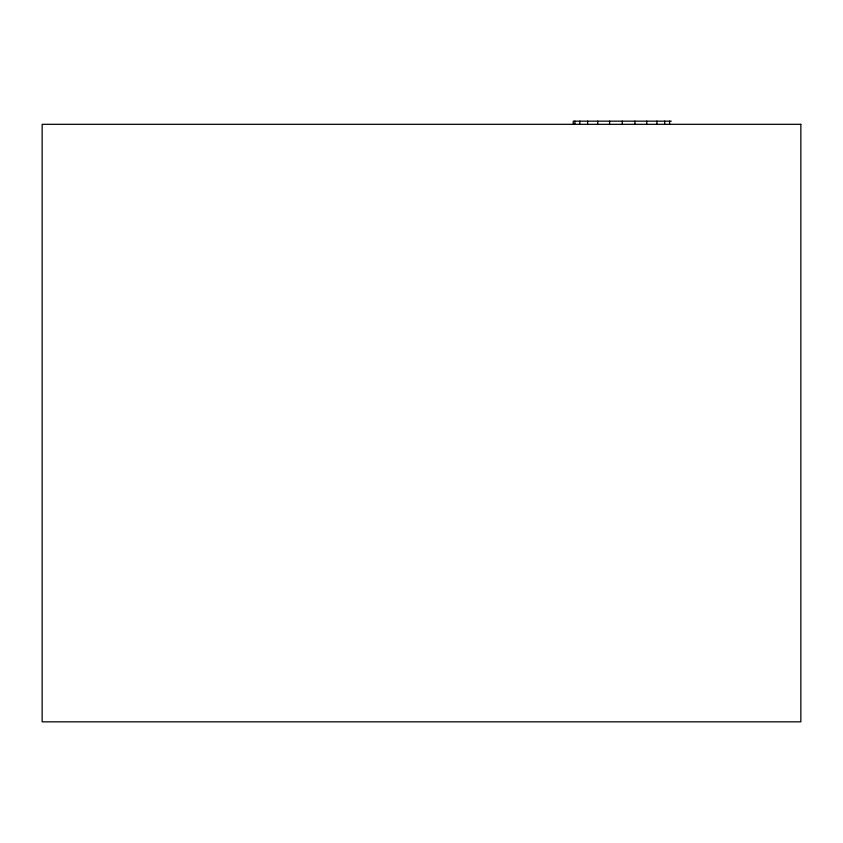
<?xml version="1.0" encoding="UTF-8"?>
<svg xmlns="http://www.w3.org/2000/svg" width="843" height="843" viewBox="0 0 843 843"><rect width="100%" height="100%" fill="white"/><g stroke="black" fill="none" stroke-linecap="round" stroke-linejoin="round"><path stroke-width="1.26" d="M671.26 121.16L573.251 121.16L573.251 124.321M669.584 121.16L669.584 124.321M664.695 121.16L664.695 124.321M656.908 121.16L656.908 124.321M646.76 121.16L646.76 124.321M634.948 121.16L634.948 124.321M622.26 121.16L622.26 124.321M609.584 121.16L609.584 124.321M597.761 121.16L597.761 124.321M587.613 121.16L587.613 124.321M579.815 121.16L579.815 124.321M574.926 121.16L574.926 124.321M800.85 124.321L42.15 124.321L42.15 721.84L800.85 721.84L800.85 124.321"/></g></svg>
